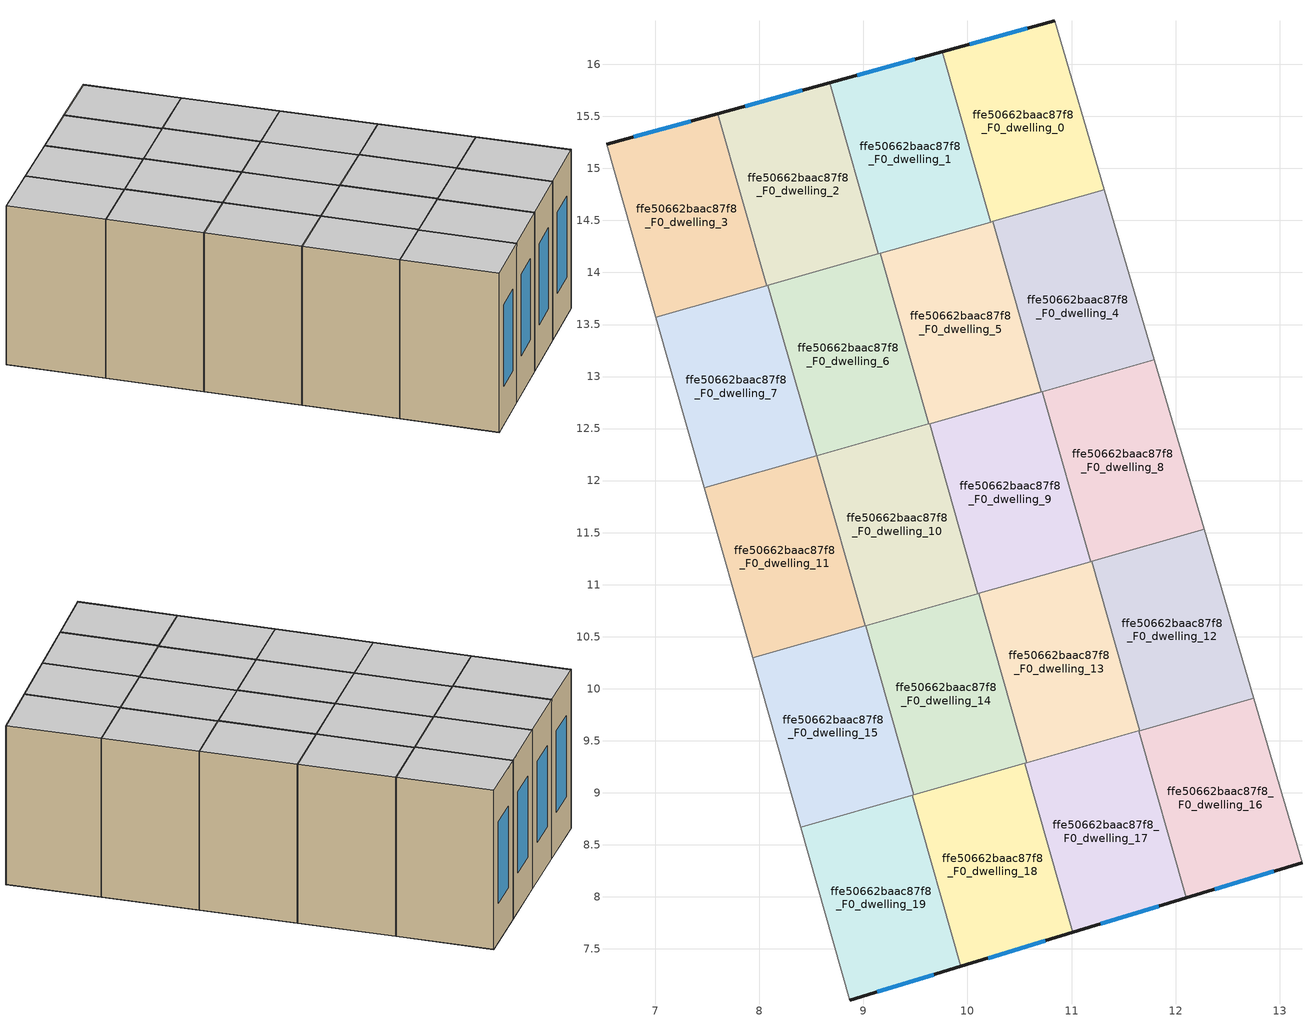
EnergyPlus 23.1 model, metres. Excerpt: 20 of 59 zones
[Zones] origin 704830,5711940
ffe50662baac87f8_F0_dwelling_0
 floor ground (EU_floor_Construction): 11.31,14.8 10.84,16.42 9.76,16.12 10.22,14.49 z0
 wall outside (EU_wall_Construction): 9.76,16.12 10.84,16.42 z0:3
 wall to ffe50662baac87f8_F0_dwelling_1 (EU_wall_Construction): 10.22,14.49 9.76,16.12 z0:3
 wall adiabatic (EU_wall_Construction): 10.84,16.42 11.31,14.8 z0:3
 wall to ffe50662baac87f8_F0_dwelling_4 (EU_wall_Construction): 11.31,14.8 10.24,14.49 z0:3
 wall to ffe50662baac87f8_F0_dwelling_5 (EU_wall_Construction): 10.24,14.49 10.22,14.49 z0:3
 window (EU_Window_Construction): 10.02,16.19 10.57,16.35 z0.73:2.27
 ceiling to ffe50662baac87f8_F1_dwelling_0 (EU_floor_Construction): 10.84,16.42 11.31,14.8 10.22,14.49 9.76,16.12 z3
ffe50662baac87f8_F0_dwelling_1
 floor ground (EU_floor_Construction): 10.22,14.49 9.76,16.12 8.68,15.82 9.15,14.18 z0
 wall outside (EU_wall_Construction): 8.68,15.82 9.76,16.12 z0:3
 wall to ffe50662baac87f8_F0_dwelling_2 (EU_wall_Construction): 9.15,14.18 8.68,15.82 z0:3
 wall to ffe50662baac87f8_F0_dwelling_5 (EU_wall_Construction): 10.22,14.49 9.16,14.18 z0:3
 wall to ffe50662baac87f8_F0_dwelling_6 (EU_wall_Construction): 9.16,14.18 9.15,14.18 z0:3
 window (EU_Window_Construction): 8.94,15.89 9.49,16.05 z0.73:2.27
 ceiling to ffe50662baac87f8_F1_dwelling_1 (EU_floor_Construction): 9.76,16.12 10.22,14.49 9.15,14.18 8.68,15.82 z3
ffe50662baac87f8_F0_dwelling_10
 floor ground (EU_floor_Construction): 10.1,10.91 9.64,12.55 8.55,12.24 9.02,10.61 z0
 wall to ffe50662baac87f8_F0_dwelling_11 (EU_wall_Construction): 9.02,10.61 8.55,12.24 z0:3
 wall to ffe50662baac87f8_F0_dwelling_9 (EU_wall_Construction): 9.64,12.55 10.1,10.91 z0:3
 wall to ffe50662baac87f8_F0_dwelling_6 (EU_wall_Construction): 8.55,12.24 9.63,12.55 z0:3
 wall to ffe50662baac87f8_F0_dwelling_14 (EU_wall_Construction): 10.1,10.91 9.02,10.61 z0:3
 ceiling to ffe50662baac87f8_F1_dwelling_10 (EU_floor_Construction): 9.64,12.55 10.1,10.91 9.02,10.61 8.55,12.24 z3
ffe50662baac87f8_F0_dwelling_11
 floor ground (EU_floor_Construction): 9.02,10.61 8.55,12.24 7.47,11.93 7.94,10.3 z0
 wall adiabatic (EU_wall_Construction): 7.94,10.3 7.47,11.93 z0:3
 wall to ffe50662baac87f8_F0_dwelling_7 (EU_wall_Construction): 7.47,11.93 8.55,12.24 z0:3
 wall to ffe50662baac87f8_F0_dwelling_15 (EU_wall_Construction): 9.02,10.61 7.94,10.3 z0:3
 ceiling to ffe50662baac87f8_F1_dwelling_11 (EU_floor_Construction): 8.55,12.24 9.02,10.61 7.94,10.3 7.47,11.93 z3
ffe50662baac87f8_F0_dwelling_12
 floor ground (EU_floor_Construction): 12.75,9.91 12.27,11.53 11.19,11.22 11.66,9.6 z0
 wall to ffe50662baac87f8_F0_dwelling_13 (EU_wall_Construction): 11.66,9.6 11.19,11.22 z0:3
 wall adiabatic (EU_wall_Construction): 12.27,11.53 12.75,9.91 z0:3
 wall to ffe50662baac87f8_F0_dwelling_8 (EU_wall_Construction): 11.19,11.22 12.27,11.53 z0:3
 wall to ffe50662baac87f8_F0_dwelling_16 (EU_wall_Construction): 12.75,9.91 11.66,9.6 z0:3
 ceiling to ffe50662baac87f8_F1_dwelling_12 (EU_floor_Construction): 12.27,11.53 12.75,9.91 11.66,9.6 11.19,11.22 z3
ffe50662baac87f8_F0_dwelling_13
 floor ground (EU_floor_Construction): 11.66,9.6 11.19,11.22 10.11,10.92 10.57,9.29 z0
 wall to ffe50662baac87f8_F0_dwelling_14 (EU_wall_Construction): 10.57,9.29 10.11,10.92 z0:3
 wall to ffe50662baac87f8_F0_dwelling_9 (EU_wall_Construction): 10.11,10.92 11.18,11.22 z0:3
 wall to ffe50662baac87f8_F0_dwelling_17 (EU_wall_Construction): 11.65,9.59 10.57,9.29 z0:3
 wall to ffe50662baac87f8_F0_dwelling_8 (EU_wall_Construction): 11.18,11.22 11.19,11.23 z0:3
 wall to ffe50662baac87f8_F0_dwelling_16 (EU_wall_Construction): 11.66,9.6 11.65,9.59 z0:3
 ceiling to ffe50662baac87f8_F1_dwelling_13 (EU_floor_Construction): 11.19,11.22 11.66,9.6 10.57,9.29 10.11,10.92 z3
ffe50662baac87f8_F0_dwelling_14
 floor ground (EU_floor_Construction): 10.57,9.29 10.11,10.92 9.02,10.61 9.48,8.98 z0
 wall to ffe50662baac87f8_F0_dwelling_15 (EU_wall_Construction): 9.48,8.98 9.02,10.61 z0:3
 wall to ffe50662baac87f8_F0_dwelling_18 (EU_wall_Construction): 10.55,9.28 9.48,8.98 z0:3
 wall to ffe50662baac87f8_F0_dwelling_17 (EU_wall_Construction): 10.57,9.29 10.55,9.28 z0:3
 ceiling to ffe50662baac87f8_F1_dwelling_14 (EU_floor_Construction): 10.11,10.92 10.57,9.29 9.48,8.98 9.02,10.61 z3
ffe50662baac87f8_F0_dwelling_15
 floor ground (EU_floor_Construction): 9.48,8.98 9.02,10.61 7.94,10.3 8.4,8.67 z0
 wall adiabatic (EU_wall_Construction): 8.4,8.67 7.94,10.3 z0:3
 wall to ffe50662baac87f8_F0_dwelling_19 (EU_wall_Construction): 9.47,8.97 8.4,8.67 z0:3
 wall to ffe50662baac87f8_F0_dwelling_18 (EU_wall_Construction): 9.48,8.98 9.47,8.97 z0:3
 ceiling to ffe50662baac87f8_F1_dwelling_15 (EU_floor_Construction): 9.02,10.61 9.48,8.98 8.4,8.67 7.94,10.3 z3
ffe50662baac87f8_F0_dwelling_16
 floor ground (EU_floor_Construction): 13.21,8.33 12.75,9.91 11.65,9.59 12.1,7.99 z0
 wall outside (EU_wall_Construction): 13.21,8.33 12.1,7.99 z0:3
 wall to ffe50662baac87f8_F0_dwelling_17 (EU_wall_Construction): 12.1,7.99 11.65,9.59 z0:3
 wall adiabatic (EU_wall_Construction): 12.75,9.91 13.21,8.33 z0:3
 window (EU_Window_Construction): 12.94,8.25 12.38,8.07 z0.73:2.27
 ceiling to ffe50662baac87f8_F1_dwelling_16 (EU_floor_Construction): 12.75,9.91 13.21,8.33 12.1,7.99 11.65,9.59 z3
ffe50662baac87f8_F0_dwelling_17
 floor ground (EU_floor_Construction): 12.1,7.99 11.65,9.59 10.55,9.28 11.01,7.66 z0
 wall outside (EU_wall_Construction): 12.1,7.99 11.01,7.66 z0:3
 wall to ffe50662baac87f8_F0_dwelling_18 (EU_wall_Construction): 11.01,7.66 10.55,9.28 z0:3
 window (EU_Window_Construction): 11.84,7.91 11.28,7.74 z0.73:2.27
 ceiling to ffe50662baac87f8_F1_dwelling_17 (EU_floor_Construction): 11.65,9.59 12.1,7.99 11.01,7.66 10.55,9.28 z3
ffe50662baac87f8_F0_dwelling_18
 floor ground (EU_floor_Construction): 11.01,7.66 10.55,9.28 9.47,8.97 9.94,7.33 z0
 wall outside (EU_wall_Construction): 11.01,7.66 9.94,7.33 z0:3
 wall to ffe50662baac87f8_F0_dwelling_19 (EU_wall_Construction): 9.94,7.33 9.47,8.97 z0:3
 window (EU_Window_Construction): 10.75,7.58 10.2,7.41 z0.73:2.27
 ceiling to ffe50662baac87f8_F1_dwelling_18 (EU_floor_Construction): 10.55,9.28 11.01,7.66 9.94,7.33 9.47,8.97 z3
ffe50662baac87f8_F0_dwelling_19
 floor ground (EU_floor_Construction): 9.94,7.33 9.47,8.97 8.4,8.67 8.87,7.01 z0
 wall outside (EU_wall_Construction): 9.94,7.33 8.87,7.01 z0:3
 wall adiabatic (EU_wall_Construction): 8.87,7.01 8.4,8.67 z0:3
 window (EU_Window_Construction): 9.68,7.25 9.13,7.09 z0.73:2.27
 ceiling to ffe50662baac87f8_F1_dwelling_19 (EU_floor_Construction): 9.47,8.97 9.94,7.33 8.87,7.01 8.4,8.67 z3
ffe50662baac87f8_F0_dwelling_2
 floor ground (EU_floor_Construction): 9.15,14.18 8.68,15.82 7.6,15.53 8.07,13.87 z0
 wall outside (EU_wall_Construction): 7.6,15.53 8.68,15.82 z0:3
 wall to ffe50662baac87f8_F0_dwelling_3 (EU_wall_Construction): 8.07,13.87 7.6,15.53 z0:3
 wall to ffe50662baac87f8_F0_dwelling_6 (EU_wall_Construction): 9.15,14.18 8.08,13.88 z0:3
 wall to ffe50662baac87f8_F0_dwelling_7 (EU_wall_Construction): 8.08,13.88 8.07,13.87 z0:3
 window (EU_Window_Construction): 7.86,15.6 8.41,15.75 z0.73:2.27
 ceiling to ffe50662baac87f8_F1_dwelling_2 (EU_floor_Construction): 8.68,15.82 9.15,14.18 8.07,13.87 7.6,15.53 z3
ffe50662baac87f8_F0_dwelling_3
 floor ground (EU_floor_Construction): 8.07,13.87 7.6,15.53 6.53,15.23 7,13.57 z0
 wall outside (EU_wall_Construction): 6.53,15.23 7.6,15.53 z0:3
 wall adiabatic (EU_wall_Construction): 7,13.57 6.53,15.23 z0:3
 wall to ffe50662baac87f8_F0_dwelling_7 (EU_wall_Construction): 8.07,13.87 7,13.57 z0:3
 window (EU_Window_Construction): 6.79,15.3 7.34,15.45 z0.73:2.27
 ceiling to ffe50662baac87f8_F1_dwelling_3 (EU_floor_Construction): 7.6,15.53 8.07,13.87 7,13.57 6.53,15.23 z3
ffe50662baac87f8_F0_dwelling_4
 floor ground (EU_floor_Construction): 11.8,13.16 11.31,14.8 10.24,14.49 10.71,12.85 9.64,12.55 z0
 wall to ffe50662baac87f8_F0_dwelling_5 (EU_wall_Construction): 9.64,12.55 10.71,12.85 10.24,14.49 z0:3
 wall adiabatic (EU_wall_Construction): 11.31,14.8 11.8,13.16 z0:3
 wall to ffe50662baac87f8_F0_dwelling_9 (EU_wall_Construction): 10.72,12.86 9.64,12.55 z0:3
 wall to ffe50662baac87f8_F0_dwelling_8 (EU_wall_Construction): 11.8,13.16 10.72,12.86 z0:3
 ceiling to ffe50662baac87f8_F1_dwelling_4 (EU_floor_Construction): 11.31,14.8 11.8,13.16 9.64,12.55 10.71,12.85 10.24,14.49 z3
ffe50662baac87f8_F0_dwelling_5
 floor ground (EU_floor_Construction): 10.71,12.85 10.24,14.49 9.16,14.18 9.63,12.54 z0
 wall to ffe50662baac87f8_F0_dwelling_6 (EU_wall_Construction): 9.63,12.54 9.16,14.18 z0:3
 ceiling to ffe50662baac87f8_F1_dwelling_5 (EU_floor_Construction): 10.24,14.49 10.71,12.85 9.63,12.54 9.16,14.18 z3
ffe50662baac87f8_F0_dwelling_6
 floor ground (EU_floor_Construction): 9.63,12.54 9.16,14.18 8.08,13.88 8.55,12.24 z0
 wall to ffe50662baac87f8_F0_dwelling_7 (EU_wall_Construction): 8.55,12.24 8.08,13.88 z0:3
 ceiling to ffe50662baac87f8_F1_dwelling_6 (EU_floor_Construction): 9.16,14.18 9.63,12.54 8.55,12.24 8.08,13.88 z3
ffe50662baac87f8_F0_dwelling_7
 floor ground (EU_floor_Construction): 8.55,12.24 8.08,13.88 7,13.57 7.47,11.93 z0
 wall adiabatic (EU_wall_Construction): 7.47,11.93 7,13.57 z0:3
 ceiling to ffe50662baac87f8_F1_dwelling_7 (EU_floor_Construction): 8.08,13.88 8.55,12.24 7.47,11.93 7,13.57 z3
ffe50662baac87f8_F0_dwelling_8
 floor ground (EU_floor_Construction): 12.27,11.53 11.8,13.16 10.72,12.86 11.18,11.22 z0
 wall to ffe50662baac87f8_F0_dwelling_9 (EU_wall_Construction): 11.18,11.22 10.72,12.86 z0:3
 wall adiabatic (EU_wall_Construction): 11.8,13.16 12.27,11.53 z0:3
 ceiling to ffe50662baac87f8_F1_dwelling_8 (EU_floor_Construction): 11.8,13.16 12.27,11.53 11.18,11.22 10.72,12.86 z3
ffe50662baac87f8_F0_dwelling_9
 floor ground (EU_floor_Construction): 11.18,11.22 10.72,12.86 9.64,12.55 10.1,10.91 z0
 ceiling to ffe50662baac87f8_F1_dwelling_9 (EU_floor_Construction): 10.72,12.86 11.18,11.22 10.1,10.91 9.64,12.55 z3
[Building]
EU S2 Campaign: North Axis=0; Terrain=City; Solar Distribution=FullExterior
[Site:Location]
London: Latitude=51.5; Longitude=-0.5; Time Zone=0; Elevation=25
[SizingPeriod:WeatherFileDays]
AnnualSizingPeriod: Begin Month=1; Begin Day of Month=1; End Month=12; End Day of Month=31; Day of Week for Start Day=Monday; Use Weather File Daylight Saving Period=No; Use Weather File Rain and Snow Indicators=No
[MATERIAL]
EU_InternalMass_Material: Roughness=MediumRough; Thickness=0.1; Conductivity=1; Density=1800; Specific Heat=900; Thermal Absorptance=0.9; Solar Absorptance=0.7; Visible Absorptance=0.7
[MATERIAL:NOMASS] Roughness=MediumRough; Thermal Absorptance=0.9; Solar Absorptance=0.7; Visible Absorptance=0.7
Name | Thermal Resistance
EU_wall_NoMass | 0.50783
EU_floor_NoMass | 2.03132
[WINDOWMATERIAL:SIMPLEGLAZINGSYSTEM]
EU_Window_SimpleGlazing: UFactor=4.38586; Solar Heat Gain Coefficient=0.85; Visible Transmittance=0.85
[CONSTRUCTION]
EU_wall_Construction: EU_wall_NoMass
EU_floor_Construction: EU_floor_NoMass
EU_InternalMass_Construction: EU_InternalMass_Material
EU_Window_Construction: EU_Window_SimpleGlazing
[ZONE] Type=1; Multiplier=1; Ceiling Height=autocalculate; Floor Area=autocalculate; Part of Total Floor Area=Yes
Name | Volume
ffe50662baac87f8_F0_dwelling_0; ffe50662baac87f8_F0_dwelling_1; ffe50662baac87f8_F0_dwelling_11 | 5.7356
ffe50662baac87f8_F0_dwelling_10; ffe50662baac87f8_F0_dwelling_7 | 5.73486
ffe50662baac87f8_F0_dwelling_12; ffe50662baac87f8_F0_dwelling_15 | 5.73267
ffe50662baac87f8_F0_dwelling_13; ffe50662baac87f8_F0_dwelling_14 | 5.73779
ffe50662baac87f8_F0_dwelling_16; ffe50662baac87f8_F0_dwelling_4 | 5.7334
ffe50662baac87f8_F0_dwelling_17 | 5.73853
ffe50662baac87f8_F0_dwelling_18 | 5.73413
ffe50662baac87f8_F0_dwelling_19; ffe50662baac87f8_F0_dwelling_3; ffe50662baac87f8_F0_dwelling_8 | 5.73706
ffe50662baac87f8_F0_dwelling_2 | 5.73926
ffe50662baac87f8_F0_dwelling_5 | 5.73999
ffe50662baac87f8_F0_dwelling_6; ffe50662baac87f8_F0_dwelling_9 | 5.73633
[INTERNALMASS] Construction=EU_InternalMass_Construction
Name | Zone or ZoneList | Surface Area
ffe50662baac87f8_F0_dwelling_0_EU_InternalMass | ffe50662baac87f8_F0_dwelling_0 | 1.91197
ffe50662baac87f8_F0_dwelling_1_EU_InternalMass | ffe50662baac87f8_F0_dwelling_1 | 1.91193
ffe50662baac87f8_F0_dwelling_2_EU_InternalMass | ffe50662baac87f8_F0_dwelling_2 | 1.91307
ffe50662baac87f8_F0_dwelling_3_EU_InternalMass | ffe50662baac87f8_F0_dwelling_3 | 1.91225
ffe50662baac87f8_F0_dwelling_4_EU_InternalMass | ffe50662baac87f8_F0_dwelling_4 | 1.91137
ffe50662baac87f8_F0_dwelling_5_EU_InternalMass | ffe50662baac87f8_F0_dwelling_5 | 1.91288
ffe50662baac87f8_F0_dwelling_6_EU_InternalMass | ffe50662baac87f8_F0_dwelling_6 | 1.91221
ffe50662baac87f8_F0_dwelling_7_EU_InternalMass | ffe50662baac87f8_F0_dwelling_7 | 1.91144
ffe50662baac87f8_F0_dwelling_8_EU_InternalMass | ffe50662baac87f8_F0_dwelling_8 | 1.91253
ffe50662baac87f8_F0_dwelling_9_EU_InternalMass | ffe50662baac87f8_F0_dwelling_9 | 1.91176
ffe50662baac87f8_F0_dwelling_10_EU_InternalMass | ffe50662baac87f8_F0_dwelling_10 | 1.91176
ffe50662baac87f8_F0_dwelling_11_EU_InternalMass | ffe50662baac87f8_F0_dwelling_11 | 1.91176
ffe50662baac87f8_F0_dwelling_12_EU_InternalMass | ffe50662baac87f8_F0_dwelling_12 | 1.91107
ffe50662baac87f8_F0_dwelling_13_EU_InternalMass | ffe50662baac87f8_F0_dwelling_13 | 1.9127
ffe50662baac87f8_F0_dwelling_14_EU_InternalMass | ffe50662baac87f8_F0_dwelling_14 | 1.9127
ffe50662baac87f8_F0_dwelling_15_EU_InternalMass | ffe50662baac87f8_F0_dwelling_15 | 1.91107
ffe50662baac87f8_F0_dwelling_16_EU_InternalMass | ffe50662baac87f8_F0_dwelling_16 | 1.9112
ffe50662baac87f8_F0_dwelling_17_EU_InternalMass | ffe50662baac87f8_F0_dwelling_17 | 1.91242
ffe50662baac87f8_F0_dwelling_18_EU_InternalMass | ffe50662baac87f8_F0_dwelling_18 | 1.91151
ffe50662baac87f8_F0_dwelling_19_EU_InternalMass | ffe50662baac87f8_F0_dwelling_19 | 1.91231
[OTHEREQUIPMENT] Fuel Type=Electricity; Design Level Calculation Method=Watts/Area; Power per Zone Floor Area=1; Fraction Latent=0; Fraction Radiant=0; Fraction Lost=0; Carbon Dioxide Generation Rate=0; EndUse Subcategory=EU_Step8_InternalGains
Name | Zone or ZoneList or Space or SpaceList | Schedule
EU_Step8_InternalGain_ffe50662baac87f8_F0_dwelling_0_f000 | ffe50662baac87f8_F0_dwelling_0 | EU_Step8_GainSchedule_ffe50662baac87f8_F0_dwelling_0_f000
EU_Step8_InternalGain_ffe50662baac87f8_F0_dwelling_1_f000 | ffe50662baac87f8_F0_dwelling_1 | EU_Step8_GainSchedule_ffe50662baac87f8_F0_dwelling_1_f000
EU_Step8_InternalGain_ffe50662baac87f8_F0_dwelling_2_f000 | ffe50662baac87f8_F0_dwelling_2 | EU_Step8_GainSchedule_ffe50662baac87f8_F0_dwelling_2_f000
EU_Step8_InternalGain_ffe50662baac87f8_F0_dwelling_3_f000 | ffe50662baac87f8_F0_dwelling_3 | EU_Step8_GainSchedule_ffe50662baac87f8_F0_dwelling_3_f000
EU_Step8_InternalGain_ffe50662baac87f8_F0_dwelling_4_f000 | ffe50662baac87f8_F0_dwelling_4 | EU_Step8_GainSchedule_ffe50662baac87f8_F0_dwelling_4_f000
EU_Step8_InternalGain_ffe50662baac87f8_F0_dwelling_5_f000 | ffe50662baac87f8_F0_dwelling_5 | EU_Step8_GainSchedule_ffe50662baac87f8_F0_dwelling_5_f000
EU_Step8_InternalGain_ffe50662baac87f8_F0_dwelling_6_f000 | ffe50662baac87f8_F0_dwelling_6 | EU_Step8_GainSchedule_ffe50662baac87f8_F0_dwelling_6_f000
EU_Step8_InternalGain_ffe50662baac87f8_F0_dwelling_7_f000 | ffe50662baac87f8_F0_dwelling_7 | EU_Step8_GainSchedule_ffe50662baac87f8_F0_dwelling_7_f000
EU_Step8_InternalGain_ffe50662baac87f8_F0_dwelling_8_f000 | ffe50662baac87f8_F0_dwelling_8 | EU_Step8_GainSchedule_ffe50662baac87f8_F0_dwelling_8_f000
EU_Step8_InternalGain_ffe50662baac87f8_F0_dwelling_9_f000 | ffe50662baac87f8_F0_dwelling_9 | EU_Step8_GainSchedule_ffe50662baac87f8_F0_dwelling_9_f000
EU_Step8_InternalGain_ffe50662baac87f8_F0_dwelling_10_f000 | ffe50662baac87f8_F0_dwelling_10 | EU_Step8_GainSchedule_ffe50662baac87f8_F0_dwelling_10_f000
EU_Step8_InternalGain_ffe50662baac87f8_F0_dwelling_11_f000 | ffe50662baac87f8_F0_dwelling_11 | EU_Step8_GainSchedule_ffe50662baac87f8_F0_dwelling_11_f000
EU_Step8_InternalGain_ffe50662baac87f8_F0_dwelling_12_f000 | ffe50662baac87f8_F0_dwelling_12 | EU_Step8_GainSchedule_ffe50662baac87f8_F0_dwelling_12_f000
EU_Step8_InternalGain_ffe50662baac87f8_F0_dwelling_13_f000 | ffe50662baac87f8_F0_dwelling_13 | EU_Step8_GainSchedule_ffe50662baac87f8_F0_dwelling_13_f000
EU_Step8_InternalGain_ffe50662baac87f8_F0_dwelling_14_f000 | ffe50662baac87f8_F0_dwelling_14 | EU_Step8_GainSchedule_ffe50662baac87f8_F0_dwelling_14_f000
EU_Step8_InternalGain_ffe50662baac87f8_F0_dwelling_15_f000 | ffe50662baac87f8_F0_dwelling_15 | EU_Step8_GainSchedule_ffe50662baac87f8_F0_dwelling_15_f000
EU_Step8_InternalGain_ffe50662baac87f8_F0_dwelling_16_f000 | ffe50662baac87f8_F0_dwelling_16 | EU_Step8_GainSchedule_ffe50662baac87f8_F0_dwelling_16_f000
EU_Step8_InternalGain_ffe50662baac87f8_F0_dwelling_17_f000 | ffe50662baac87f8_F0_dwelling_17 | EU_Step8_GainSchedule_ffe50662baac87f8_F0_dwelling_17_f000
EU_Step8_InternalGain_ffe50662baac87f8_F0_dwelling_18_f000 | ffe50662baac87f8_F0_dwelling_18 | EU_Step8_GainSchedule_ffe50662baac87f8_F0_dwelling_18_f000
EU_Step8_InternalGain_ffe50662baac87f8_F0_dwelling_19_f000 | ffe50662baac87f8_F0_dwelling_19 | EU_Step8_GainSchedule_ffe50662baac87f8_F0_dwelling_19_f000
[ZONEVENTILATION:DESIGNFLOWRATE] Schedule=EU_AlwaysOn; Design Flow Rate Calculation Method=AirChanges/Hour; Air Changes per Hour=0.537044; Ventilation Type=Natural; Fan Pressure Rise=0; Fan Total Efficiency=1; Constant Term Coefficient=1; Temperature Term Coefficient=0; Velocity Term Coefficient=0; Velocity Squared Term Coefficient=0; Minimum Indoor Temperature=-100; Maximum Indoor Temperature=100; Delta Temperature=-100; Minimum Outdoor Temperature=-100; Maximum Outdoor Temperature=100; Maximum Wind Speed=40
Name | Zone or ZoneList or Space or SpaceList
EU_ConstantAir_ffe50662baac87f8_F0_dwelling_0 | ffe50662baac87f8_F0_dwelling_0
EU_ConstantAir_ffe50662baac87f8_F0_dwelling_1 | ffe50662baac87f8_F0_dwelling_1
EU_ConstantAir_ffe50662baac87f8_F0_dwelling_2 | ffe50662baac87f8_F0_dwelling_2
EU_ConstantAir_ffe50662baac87f8_F0_dwelling_3 | ffe50662baac87f8_F0_dwelling_3
EU_ConstantAir_ffe50662baac87f8_F0_dwelling_4 | ffe50662baac87f8_F0_dwelling_4
EU_ConstantAir_ffe50662baac87f8_F0_dwelling_5 | ffe50662baac87f8_F0_dwelling_5
EU_ConstantAir_ffe50662baac87f8_F0_dwelling_6 | ffe50662baac87f8_F0_dwelling_6
EU_ConstantAir_ffe50662baac87f8_F0_dwelling_7 | ffe50662baac87f8_F0_dwelling_7
EU_ConstantAir_ffe50662baac87f8_F0_dwelling_8 | ffe50662baac87f8_F0_dwelling_8
EU_ConstantAir_ffe50662baac87f8_F0_dwelling_9 | ffe50662baac87f8_F0_dwelling_9
EU_ConstantAir_ffe50662baac87f8_F0_dwelling_10 | ffe50662baac87f8_F0_dwelling_10
EU_ConstantAir_ffe50662baac87f8_F0_dwelling_11 | ffe50662baac87f8_F0_dwelling_11
EU_ConstantAir_ffe50662baac87f8_F0_dwelling_12 | ffe50662baac87f8_F0_dwelling_12
EU_ConstantAir_ffe50662baac87f8_F0_dwelling_13 | ffe50662baac87f8_F0_dwelling_13
EU_ConstantAir_ffe50662baac87f8_F0_dwelling_14 | ffe50662baac87f8_F0_dwelling_14
EU_ConstantAir_ffe50662baac87f8_F0_dwelling_15 | ffe50662baac87f8_F0_dwelling_15
EU_ConstantAir_ffe50662baac87f8_F0_dwelling_16 | ffe50662baac87f8_F0_dwelling_16
EU_ConstantAir_ffe50662baac87f8_F0_dwelling_17 | ffe50662baac87f8_F0_dwelling_17
EU_ConstantAir_ffe50662baac87f8_F0_dwelling_18 | ffe50662baac87f8_F0_dwelling_18
EU_ConstantAir_ffe50662baac87f8_F0_dwelling_19 | ffe50662baac87f8_F0_dwelling_19
[HVACTEMPLATE:THERMOSTAT] Constant Heating Setpoint=20; Constant Cooling Setpoint=50
EU_HeatOnly_ffe50662baac87f8_F0_dwelling_0; EU_HeatOnly_ffe50662baac87f8_F0_dwelling_1; EU_HeatOnly_ffe50662baac87f8_F0_dwelling_2; EU_HeatOnly_ffe50662baac87f8_F0_dwelling_3; EU_HeatOnly_ffe50662baac87f8_F0_dwelling_4; EU_HeatOnly_ffe50662baac87f8_F0_dwelling_5; EU_HeatOnly_ffe50662baac87f8_F0_dwelling_6; EU_HeatOnly_ffe50662baac87f8_F0_dwelling_7; EU_HeatOnly_ffe50662baac87f8_F0_dwelling_8; EU_HeatOnly_ffe50662baac87f8_F0_dwelling_9; EU_HeatOnly_ffe50662baac87f8_F0_dwelling_10; EU_HeatOnly_ffe50662baac87f8_F0_dwelling_11; EU_HeatOnly_ffe50662baac87f8_F0_dwelling_12; EU_HeatOnly_ffe50662baac87f8_F0_dwelling_13; EU_HeatOnly_ffe50662baac87f8_F0_dwelling_14; EU_HeatOnly_ffe50662baac87f8_F0_dwelling_15; EU_HeatOnly_ffe50662baac87f8_F0_dwelling_16; EU_HeatOnly_ffe50662baac87f8_F0_dwelling_17; EU_HeatOnly_ffe50662baac87f8_F0_dwelling_18; EU_HeatOnly_ffe50662baac87f8_F0_dwelling_19; EU_HeatOnly_ffe50662baac87f8_F1_dwelling_0; EU_HeatOnly_ffe50662baac87f8_F1_dwelling_1; EU_HeatOnly_ffe50662baac87f8_F1_dwelling_2; EU_HeatOnly_ffe50662baac87f8_F1_dwelling_3; EU_HeatOnly_ffe50662baac87f8_F1_dwelling_4; EU_HeatOnly_ffe50662baac87f8_F1_dwelling_5; EU_HeatOnly_ffe50662baac87f8_F1_dwelling_6; EU_HeatOnly_ffe50662baac87f8_F1_dwelling_7; EU_HeatOnly_ffe50662baac87f8_F1_dwelling_8; EU_HeatOnly_ffe50662baac87f8_F1_dwelling_9; EU_HeatOnly_ffe50662baac87f8_F1_dwelling_10; EU_HeatOnly_ffe50662baac87f8_F1_dwelling_11; EU_HeatOnly_ffe50662baac87f8_F1_dwelling_12; EU_HeatOnly_ffe50662baac87f8_F1_dwelling_13; EU_HeatOnly_ffe50662baac87f8_F1_dwelling_14; EU_HeatOnly_ffe50662baac87f8_F1_dwelling_15; EU_HeatOnly_ffe50662baac87f8_F1_dwelling_16; EU_HeatOnly_ffe50662baac87f8_F1_dwelling_17; EU_HeatOnly_ffe50662baac87f8_F1_dwelling_18; EU_HeatOnly_ffe50662baac87f8_F1_dwelling_19; EU_HeatOnly_ffe50662baac87f8_F2_dwelling_0; EU_HeatOnly_ffe50662baac87f8_F2_dwelling_1; EU_HeatOnly_ffe50662baac87f8_F2_dwelling_2; EU_HeatOnly_ffe50662baac87f8_F2_dwelling_3; EU_HeatOnly_ffe50662baac87f8_F2_dwelling_4; EU_HeatOnly_ffe50662baac87f8_F2_dwelling_5; EU_HeatOnly_ffe50662baac87f8_F2_dwelling_6; EU_HeatOnly_ffe50662baac87f8_F2_dwelling_7; EU_HeatOnly_ffe50662baac87f8_F2_dwelling_8; EU_HeatOnly_ffe50662baac87f8_F2_dwelling_9; EU_HeatOnly_ffe50662baac87f8_F2_dwelling_10; EU_HeatOnly_ffe50662baac87f8_F2_dwelling_11; EU_HeatOnly_ffe50662baac87f8_F2_dwelling_12; EU_HeatOnly_ffe50662baac87f8_F2_dwelling_13; EU_HeatOnly_ffe50662baac87f8_F2_dwelling_14; EU_HeatOnly_ffe50662baac87f8_F2_dwelling_15; EU_HeatOnly_ffe50662baac87f8_F2_dwelling_16; EU_HeatOnly_ffe50662baac87f8_F2_dwelling_17; EU_HeatOnly_ffe50662baac87f8_F2_dwelling_18
[HVACTEMPLATE:ZONE:IDEALLOADSAIRSYSTEM] System Availability Schedule=EU_AlwaysOn; Maximum Heating Supply Air Temperature=50; Minimum Cooling Supply Air Temperature=13; Maximum Heating Supply Air Humidity Ratio=0.0156; Minimum Cooling Supply Air Humidity Ratio=0.0077; Heating Limit=NoLimit; Cooling Limit=NoLimit; Heating Availability Schedule=EU_AlwaysOn; Cooling Availability Schedule=EU_CoolingOff; Dehumidification Control Type=ConstantSensibleHeatRatio; Cooling Sensible Heat Ratio=0.7; Dehumidification Setpoint=60; Humidification Control Type=None; Humidification Setpoint=30; Outdoor Air Method=None; Outdoor Air Flow Rate per Person=0.00944; Outdoor Air Flow Rate per Zone Floor Area=0; Outdoor Air Flow Rate per Zone=0; Demand Controlled Ventilation Type=None; Outdoor Air Economizer Type=NoEconomizer; Heat Recovery Type=None; Sensible Heat Recovery Effectiveness=0.7; Latent Heat Recovery Effectiveness=0.65
Name | Template Thermostat
ffe50662baac87f8_F0_dwelling_0 | EU_HeatOnly_ffe50662baac87f8_F0_dwelling_0
ffe50662baac87f8_F0_dwelling_1 | EU_HeatOnly_ffe50662baac87f8_F0_dwelling_1
ffe50662baac87f8_F0_dwelling_2 | EU_HeatOnly_ffe50662baac87f8_F0_dwelling_2
ffe50662baac87f8_F0_dwelling_3 | EU_HeatOnly_ffe50662baac87f8_F0_dwelling_3
ffe50662baac87f8_F0_dwelling_4 | EU_HeatOnly_ffe50662baac87f8_F0_dwelling_4
ffe50662baac87f8_F0_dwelling_5 | EU_HeatOnly_ffe50662baac87f8_F0_dwelling_5
ffe50662baac87f8_F0_dwelling_6 | EU_HeatOnly_ffe50662baac87f8_F0_dwelling_6
ffe50662baac87f8_F0_dwelling_7 | EU_HeatOnly_ffe50662baac87f8_F0_dwelling_7
ffe50662baac87f8_F0_dwelling_8 | EU_HeatOnly_ffe50662baac87f8_F0_dwelling_8
ffe50662baac87f8_F0_dwelling_9 | EU_HeatOnly_ffe50662baac87f8_F0_dwelling_9
ffe50662baac87f8_F0_dwelling_10 | EU_HeatOnly_ffe50662baac87f8_F0_dwelling_10
ffe50662baac87f8_F0_dwelling_11 | EU_HeatOnly_ffe50662baac87f8_F0_dwelling_11
ffe50662baac87f8_F0_dwelling_12 | EU_HeatOnly_ffe50662baac87f8_F0_dwelling_12
ffe50662baac87f8_F0_dwelling_13 | EU_HeatOnly_ffe50662baac87f8_F0_dwelling_13
ffe50662baac87f8_F0_dwelling_14 | EU_HeatOnly_ffe50662baac87f8_F0_dwelling_14
ffe50662baac87f8_F0_dwelling_15 | EU_HeatOnly_ffe50662baac87f8_F0_dwelling_15
ffe50662baac87f8_F0_dwelling_16 | EU_HeatOnly_ffe50662baac87f8_F0_dwelling_16
ffe50662baac87f8_F0_dwelling_17 | EU_HeatOnly_ffe50662baac87f8_F0_dwelling_17
ffe50662baac87f8_F0_dwelling_18 | EU_HeatOnly_ffe50662baac87f8_F0_dwelling_18
ffe50662baac87f8_F0_dwelling_19 | EU_HeatOnly_ffe50662baac87f8_F0_dwelling_19
[SIZING:ZONE] Zone Cooling Design Supply Air Temperature Input Method=SupplyAirTemperature; Zone Cooling Design Supply Air Temperature=13; Zone Heating Design Supply Air Temperature Input Method=SupplyAirTemperature; Zone Heating Design Supply Air Temperature=50; Zone Cooling Design Supply Air Humidity Ratio=0.008; Zone Heating Design Supply Air Humidity Ratio=0.008; Cooling Design Air Flow Method=DesignDay; Cooling Design Air Flow Rate=0; Cooling Minimum Air Flow per Zone Floor Area=0.000762; Cooling Minimum Air Flow=0; Cooling Minimum Air Flow Fraction=0.2; Heating Design Air Flow Method=DesignDay; Heating Design Air Flow Rate=0; Heating Maximum Air Flow per Zone Floor Area=0.002032; Heating Maximum Air Flow=0.141576; Heating Maximum Air Flow Fraction=0.3; Account for Dedicated Outdoor Air System=No; Dedicated Outdoor Air System Control Strategy=NeutralSupplyAir; Dedicated Outdoor Air Low Setpoint Temperature for Design=autosize; Dedicated Outdoor Air High Setpoint Temperature for Design=autosize; Zone Load Sizing Method=Sensible Load Only No Latent Load; Zone Latent Cooling Design Supply Air Humidity Ratio Input Method=HumidityRatioDifference; Zone Cooling Design Supply Air Humidity Ratio Difference=0.005; Zone Latent Heating Design Supply Air Humidity Ratio Input Method=HumidityRatioDifference; Zone Humidification Design Supply Air Humidity Ratio Difference=0.005
ffe50662baac87f8_F0_dwelling_0; ffe50662baac87f8_F0_dwelling_1; ffe50662baac87f8_F0_dwelling_2; ffe50662baac87f8_F0_dwelling_3; ffe50662baac87f8_F0_dwelling_4; ffe50662baac87f8_F0_dwelling_5; ffe50662baac87f8_F0_dwelling_6; ffe50662baac87f8_F0_dwelling_7; ffe50662baac87f8_F0_dwelling_8; ffe50662baac87f8_F0_dwelling_9; ffe50662baac87f8_F0_dwelling_10; ffe50662baac87f8_F0_dwelling_11; ffe50662baac87f8_F0_dwelling_12; ffe50662baac87f8_F0_dwelling_13; ffe50662baac87f8_F0_dwelling_14; ffe50662baac87f8_F0_dwelling_15; ffe50662baac87f8_F0_dwelling_16; ffe50662baac87f8_F0_dwelling_17; ffe50662baac87f8_F0_dwelling_18; ffe50662baac87f8_F0_dwelling_19
[SCHEDULE:CONSTANT]
Name | Hourly Value
EU_AlwaysOn | 1
EU_CoolingOff | 0
[SCHEDULE:FILE] Column Number=1; Rows to Skip at Top=0; Number of Hours of Data=8760; Column Separator=Comma; Interpolate to Timestep=No; Minutes per Item=60; Adjust Schedule for Daylight Savings=Yes
Name | File
EU_Step8_GainSchedule_ffe50662baac87f8_F0_dwelling_0_f000 | ../../schedules/ffe50662baac87f8/ffe50662baac87f8_F0_dwelling_0_f000_gain.csv
EU_Step8_GainSchedule_ffe50662baac87f8_F0_dwelling_1_f000 | ../../schedules/ffe50662baac87f8/ffe50662baac87f8_F0_dwelling_1_f000_gain.csv
EU_Step8_GainSchedule_ffe50662baac87f8_F0_dwelling_2_f000 | ../../schedules/ffe50662baac87f8/ffe50662baac87f8_F0_dwelling_2_f000_gain.csv
EU_Step8_GainSchedule_ffe50662baac87f8_F0_dwelling_3_f000 | ../../schedules/ffe50662baac87f8/ffe50662baac87f8_F0_dwelling_3_f000_gain.csv
EU_Step8_GainSchedule_ffe50662baac87f8_F0_dwelling_4_f000 | ../../schedules/ffe50662baac87f8/ffe50662baac87f8_F0_dwelling_4_f000_gain.csv
EU_Step8_GainSchedule_ffe50662baac87f8_F0_dwelling_5_f000 | ../../schedules/ffe50662baac87f8/ffe50662baac87f8_F0_dwelling_5_f000_gain.csv
EU_Step8_GainSchedule_ffe50662baac87f8_F0_dwelling_6_f000 | ../../schedules/ffe50662baac87f8/ffe50662baac87f8_F0_dwelling_6_f000_gain.csv
EU_Step8_GainSchedule_ffe50662baac87f8_F0_dwelling_7_f000 | ../../schedules/ffe50662baac87f8/ffe50662baac87f8_F0_dwelling_7_f000_gain.csv
EU_Step8_GainSchedule_ffe50662baac87f8_F0_dwelling_8_f000 | ../../schedules/ffe50662baac87f8/ffe50662baac87f8_F0_dwelling_8_f000_gain.csv
EU_Step8_GainSchedule_ffe50662baac87f8_F0_dwelling_9_f000 | ../../schedules/ffe50662baac87f8/ffe50662baac87f8_F0_dwelling_9_f000_gain.csv
EU_Step8_GainSchedule_ffe50662baac87f8_F0_dwelling_10_f000 | ../../schedules/ffe50662baac87f8/ffe50662baac87f8_F0_dwelling_10_f000_gain.csv
EU_Step8_GainSchedule_ffe50662baac87f8_F0_dwelling_11_f000 | ../../schedules/ffe50662baac87f8/ffe50662baac87f8_F0_dwelling_11_f000_gain.csv
EU_Step8_GainSchedule_ffe50662baac87f8_F0_dwelling_12_f000 | ../../schedules/ffe50662baac87f8/ffe50662baac87f8_F0_dwelling_12_f000_gain.csv
EU_Step8_GainSchedule_ffe50662baac87f8_F0_dwelling_13_f000 | ../../schedules/ffe50662baac87f8/ffe50662baac87f8_F0_dwelling_13_f000_gain.csv
EU_Step8_GainSchedule_ffe50662baac87f8_F0_dwelling_14_f000 | ../../schedules/ffe50662baac87f8/ffe50662baac87f8_F0_dwelling_14_f000_gain.csv
EU_Step8_GainSchedule_ffe50662baac87f8_F0_dwelling_15_f000 | ../../schedules/ffe50662baac87f8/ffe50662baac87f8_F0_dwelling_15_f000_gain.csv
EU_Step8_GainSchedule_ffe50662baac87f8_F0_dwelling_16_f000 | ../../schedules/ffe50662baac87f8/ffe50662baac87f8_F0_dwelling_16_f000_gain.csv
EU_Step8_GainSchedule_ffe50662baac87f8_F0_dwelling_17_f000 | ../../schedules/ffe50662baac87f8/ffe50662baac87f8_F0_dwelling_17_f000_gain.csv
EU_Step8_GainSchedule_ffe50662baac87f8_F0_dwelling_18_f000 | ../../schedules/ffe50662baac87f8/ffe50662baac87f8_F0_dwelling_18_f000_gain.csv
EU_Step8_GainSchedule_ffe50662baac87f8_F0_dwelling_19_f000 | ../../schedules/ffe50662baac87f8/ffe50662baac87f8_F0_dwelling_19_f000_gain.csv
